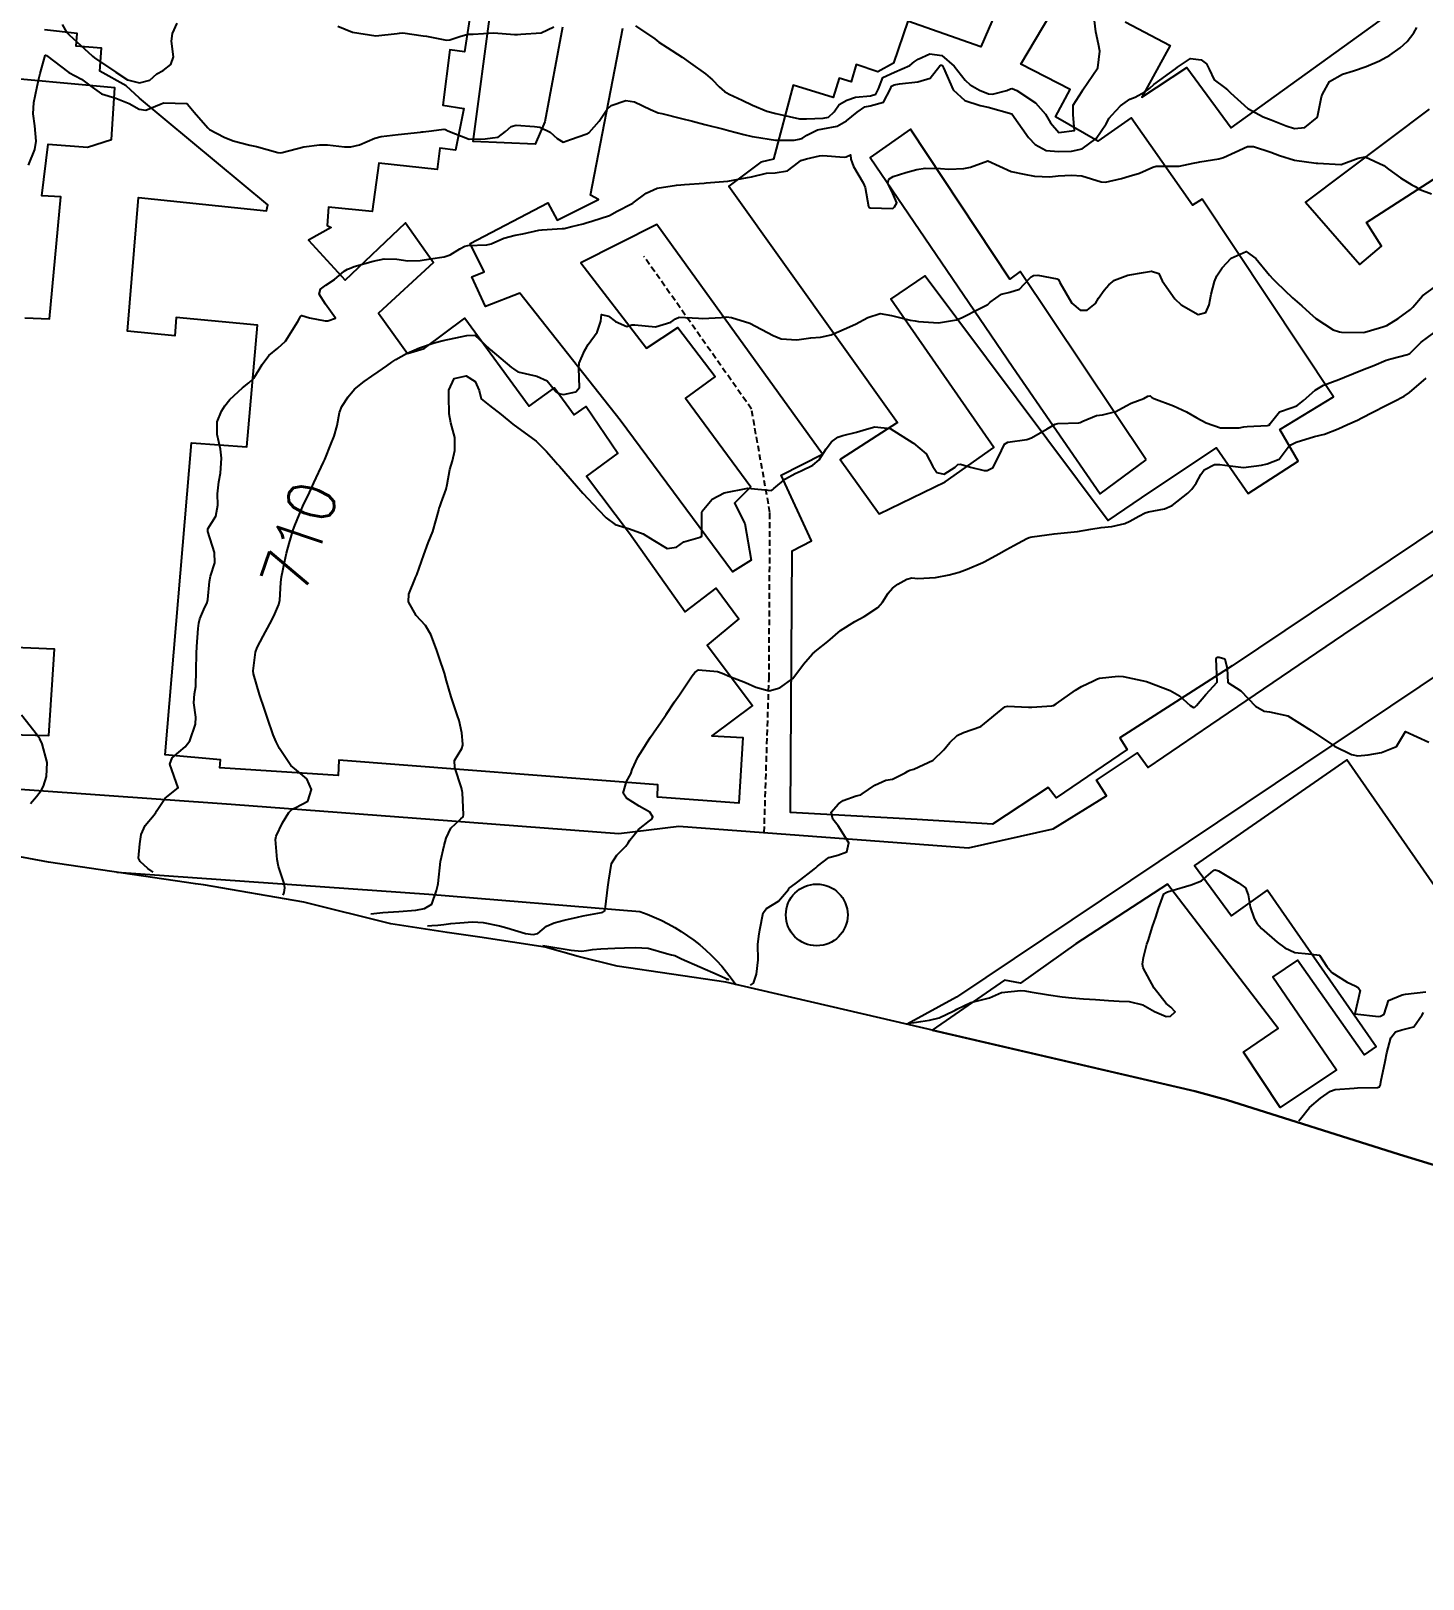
# Model space of a CAD drawing. Header units: metres. Extents: x 292545 to 299085, y 7450245 to 7463078.
# Drawn here: x 297552.9 to 297670.9, y 7451999.7 to 7452131 of the extents above; entities that cross this region are included whole.
import ezdxf
from ezdxf.enums import TextEntityAlignment as Align

# ---------------------------------------------------------------- set-up
doc = ezdxf.new("R2010")
doc.units = ezdxf.units.M
doc.linetypes.add('DASHED', pattern=[0.75, 0.5, -0.25])
for name, color, linetype in [('Area', 45, 'Continuous'), ('Cotas', 45, 'Continuous'), ('Curvas de Nivel 1m', 11, 'Continuous'), ('Curvas de Nivel 5m', 15, 'Continuous'), ('Edificações', 30, 'Continuous'), ('Vias Primárias', 230, 'Continuous'), ('Vias Secundárias', 230, 'DASHED')]:
    doc.layers.add(name, color=color, linetype=linetype)
doc.styles.add('Style-STANDARD', font='STANDARD.shx')

msp = doc.modelspace()

# ---------------------------------------------------------------- linework, layer by layer
at = {"layer": 'Area'}
msp.add_polyline3d([(297677.64, 7452033.02, 715.78), (297668.94, 7452035.69, 715.75), (297654.25, 7452040.33, 717.55), (297651.58, 7452041.05, 717.4), (297623.37, 7452047.61, 713.69), (297611.81, 7452050.31, 712.82), (297602.58, 7452051.66, 719.03), (297599.29, 7452052.49, 711.97), (297596.5, 7452053.27, 711.73), (297590.95, 7452054.12, 711.4), (297588.18, 7452054.53, 711.11), (297583.41, 7452055.25, 710.79), (297576.01, 7452057.09, 710.34), (297567.5, 7452058.57, 709.63), (297566.84, 7452058.64, 709.62), (297554.37, 7452060.49, 708.33), (297539.92, 7452063.18, 706.75), (297534.51, 7452063.53, 706.23), (297519.51, 7452066.19, 704.45), (297502.19, 7452068.24, 702.29), (297490.43, 7452069.03, 700.71), (297469.92, 7452071.92, 698.47)], dxfattribs=at)
at = {"layer": 'Curvas de Nivel 1m', "flags": 128}
for points, elevation in [([(297604.14, 7452131.45), (297605.79, 7452130.32), (297606.13, 7452130.06), (297606.83, 7452129.61), (297608.11, 7452128.77), (297608.81, 7452128.28), (297610.09, 7452127.37), (297610.69, 7452126.86), (297611.25, 7452126.25), (297611.69, 7452125.86), (297612.08, 7452125.63), (297613.18, 7452125.12), (297614.07, 7452124.71), (297615.29, 7452124.21), (297616.06, 7452124), (297616.31, 7452123.94), (297618.05, 7452123.56), (297618.66, 7452123.56), (297620.05, 7452123.61), (297620.5, 7452123.7), (297621, 7452124.14), (297621.43, 7452124.77), (297622.07, 7452125.14), (297622.81, 7452125.38), (297624.07, 7452125.5), (297624.54, 7452125.63), (297624.75, 7452126.09), (297625.12, 7452127.06), (297626.1, 7452127.5), (297627.41, 7452128.06), (297627.79, 7452128.38), (297628.11, 7452128.61), (297629.1, 7452129.06), (297630.12, 7452128.92), (297631.16, 7452128.02), (297632.09, 7452126.83), (297632.52, 7452126.43), (297633.32, 7452125.99), (297634.08, 7452125.68), (297634.41, 7452125.64), (297635.64, 7452125.96), (297635.95, 7452126.1), (297636.08, 7452126.11), (297636.48, 7452125.96), (297638.07, 7452124.91), (297638.9, 7452123.93), (297639.33, 7452123.2), (297640.04, 7452122.39), (297641.38, 7452122.55), (297641.27, 7452123.9), (297641.27, 7452124.7), (297642.01, 7452125.89), (297642.04, 7452125.93), (297642.08, 7452126), (297643.36, 7452127.87), (297643.52, 7452129.28), (297643.4, 7452129.87), (297643.19, 7452130.92), (297643.07, 7452131.88)], 707), ([(297552.66, 7452119.61), (297553.22, 7452120.94), (297553.32, 7452121.64), (297553.2, 7452122.94), (297553.07, 7452123.96), (297553.13, 7452124.94), (297553.42, 7452126.28), (297553.54, 7452126.94), (297553.65, 7452127.38), (297554.08, 7452128.93), (297554.11, 7452128.96), (297554.19, 7452128.93), (297556.09, 7452127.48), (297557.18, 7452126.9), (297558.08, 7452126.24), (297558.87, 7452125.68), (297560.07, 7452125.3), (297561.2, 7452124.85), (297562.06, 7452124.36), (297562.61, 7452124.28), (297563.93, 7452124.82), (297564.06, 7452124.88), (297564.14, 7452124.9), (297566.06, 7452124.85), (297566.15, 7452124.79), (297566.72, 7452124.12), (297567.89, 7452122.77), (297568.03, 7452122.65), (297569.26, 7452121.99), (297570.02, 7452121.67), (297571.44, 7452121.31), (297572.02, 7452121.2), (297573.83, 7452120.7), (297574.01, 7452120.67), (297574.19, 7452120.7), (297576.02, 7452121.18), (297577.34, 7452121.34), (297578.02, 7452121.33), (297579.48, 7452121.18), (297580.02, 7452121.16), (297580.75, 7452121.35), (297582.03, 7452121.9), (297582.57, 7452122.05), (297584.03, 7452122.22), (297585.91, 7452122.43), (297586.03, 7452122.44), (297586.13, 7452122.45), (297586.86, 7452122.54), (297587.9, 7452122.67), (297588.03, 7452122.64), (297588.24, 7452122.53), (297590.03, 7452121.83), (297591.39, 7452121.85), (297592.03, 7452121.93), (297592.5, 7452122), (297593.13, 7452122.47), (297593.61, 7452122.89), (297594.04, 7452123), (297595.57, 7452122.91), (297596.04, 7452122.84), (297596.92, 7452122.42), (297597.5, 7452121.89), (297598.02, 7452121.57), (297598.64, 7452121.8), (297600.03, 7452122.28), (297600.23, 7452122.39), (297601.07, 7452123.36), (297601.74, 7452124.36), (297602.07, 7452124.69), (297603.32, 7452125.1), (297604.07, 7452124.98), (297605.41, 7452124.33), (297606.06, 7452124.07), (297606.38, 7452123.99), (297608.05, 7452123.57), (297608.99, 7452123.34), (297610.04, 7452123.07), (297611.63, 7452122.66), (297612.04, 7452122.55), (297613.33, 7452122.23), (297614.03, 7452122.06), (297614.23, 7452122.02), (297616.03, 7452121.75), (297617.6, 7452121.75), (297618.03, 7452121.81), (297618.3, 7452121.9), (297618.67, 7452122.16), (297619.58, 7452122.62), (297620.04, 7452122.7), (297621.25, 7452122.93), (297622.05, 7452123.37), (297622.93, 7452124.12), (297623.6, 7452124.56), (297624.06, 7452124.64), (297625.19, 7452124.96), (297625.76, 7452126.08), (297625.86, 7452126.31), (297626.09, 7452126.42), (297626.53, 7452126.52), (297628.09, 7452126.69), (297629.14, 7452126.99), (297629.95, 7452128.03), (297630.03, 7452128.1), (297630.1, 7452128.1), (297630.18, 7452128.03), (297630.27, 7452127.86), (297631.08, 7452126.02), (297632.07, 7452125.1), (297633.37, 7452124.69), (297634.06, 7452124.53), (297636.05, 7452123.96), (297637.48, 7452121.95), (297638.03, 7452121.36), (297638.96, 7452120.87), (297640.02, 7452120.77), (297641.12, 7452120.8), (297642.02, 7452121), (297643.22, 7452121.87), (297644.05, 7452123.11), (297644.32, 7452123.59), (297644.53, 7452123.86), (297645.26, 7452124.65), (297646.07, 7452125.21), (297646.52, 7452125.39), (297647.34, 7452125.83), (297647.75, 7452126.16), (297648.09, 7452126.47), (297649.93, 7452127.79), (297650.1, 7452127.94), (297651.22, 7452128.67), (297652.11, 7452128.54), (297652.56, 7452128.21), (297652.78, 7452127.76), (297653.21, 7452126.86), (297654.09, 7452126.21), (297654.36, 7452126.02), (297654.61, 7452125.74), (297656.06, 7452124.41), (297657.38, 7452123.71), (297658.05, 7452123.45), (297659.32, 7452122.95), (297660.04, 7452122.73), (297660.91, 7452122.8), (297661.94, 7452123.65), (297661.98, 7452123.73), (297662.06, 7452124.15), (297662.33, 7452125.4), (297662.39, 7452125.65), (297663.01, 7452126.72), (297664.1, 7452127.34), (297665.04, 7452127.62), (297666.11, 7452127.98), (297667.24, 7452128.46), (297668.12, 7452128.95), (297669, 7452129.57), (297669.59, 7452130.1), (297670.14, 7452130.84), (297670.4, 7452131.3)], 708), ([(297555.52, 7452131.54), (297555.91, 7452130.91), (297556.13, 7452130.66), (297558.06, 7452128.89), (297558.11, 7452128.85), (297558.28, 7452128.71), (297560.09, 7452127.5), (297561.07, 7452126.85), (297562.08, 7452126.6), (297562.95, 7452126.83), (297563.55, 7452127.36), (297564.1, 7452127.65), (297564.74, 7452128.17), (297564.96, 7452128.8), (297564.79, 7452130.14), (297564.88, 7452130.8), (297565.29, 7452131.65)], 707), ([(297578.91, 7452131.41), (297580.14, 7452130.91), (297582.13, 7452130.6), (297583.93, 7452130.79), (297584.14, 7452130.82), (297584.41, 7452130.85), (297586.13, 7452130.6), (297586.43, 7452130.55), (297588.13, 7452130.23), (297588.41, 7452130.24), (297589.25, 7452130.52), (297589.93, 7452130.72), (297590.14, 7452130.73), (297590.37, 7452130.74), (297592.14, 7452130.85), (297593.89, 7452130.7), (297594.14, 7452130.71), (297594.42, 7452130.74), (297596.14, 7452130.84), (297597.23, 7452131.34)], 707), ([(297563.24, 7452059.63), (297562.79, 7452059.95), (297562.14, 7452060.55), (297562.01, 7452060.83), (297562.11, 7452062.04), (297562.23, 7452062.83), (297562.57, 7452063.59), (297563.34, 7452064.51), (297563.47, 7452064.69), (297563.53, 7452064.82), (297564.25, 7452065.92), (297565.37, 7452066.8), (297564.67, 7452068.81), (297564.86, 7452069.35), (297565.41, 7452069.81), (297565.95, 7452070.26), (297566.35, 7452070.79), (297566.84, 7452072.18), (297566.85, 7452072.78), (297566.68, 7452074), (297566.76, 7452074.78), (297566.85, 7452075.4), (297566.9, 7452076.78), (297566.93, 7452078.2), (297566.95, 7452078.78), (297567.06, 7452080.31), (297567.11, 7452080.77), (297567.19, 7452081.12), (297567.55, 7452081.93), (297567.82, 7452082.51), (297567.89, 7452082.77), (297568.03, 7452084.31), (297568.12, 7452084.76), (297568.47, 7452085.89), (297568.44, 7452086.76), (297567.87, 7452088.53), (297567.87, 7452088.77), (297568.55, 7452089.85), (297568.73, 7452090.76), (297568.7, 7452091.73), (297568.81, 7452092.76), (297568.95, 7452093.49), (297569.05, 7452094.76), (297568.95, 7452095.52), (297568.66, 7452096.76), (297568.66, 7452097.84), (297569.05, 7452098.76), (297569.32, 7452099.19), (297569.76, 7452099.75), (297570.82, 7452100.73), (297571.36, 7452101.14), (297571.79, 7452101.56), (297572.24, 7452102.28), (297572.48, 7452102.71), (297573.05, 7452103.46), (297573.82, 7452104.1), (297574.46, 7452104.69), (297575.52, 7452106.36), (297575.68, 7452106.67), (297575.74, 7452106.78), (297575.85, 7452106.86), (297576.51, 7452106.66), (297577.84, 7452106.4), (297578.07, 7452106.42), (297578.72, 7452106.64), (297577.86, 7452107.82), (297577.32, 7452108.66), (297577.44, 7452109.09), (297577.88, 7452109.44), (297578.61, 7452109.91), (297579.44, 7452110.63), (297579.73, 7452110.79), (297579.9, 7452110.86), (297580.28, 7452111.01), (297581.9, 7452111.48), (297582.84, 7452111.66), (297583.9, 7452111.65), (297584.84, 7452111.51), (297585.9, 7452111.53), (297586.77, 7452111.67), (297587.91, 7452111.85), (297588.43, 7452112), (297589.25, 7452112.52), (297589.68, 7452112.75), (297589.92, 7452112.81), (297591.54, 7452112.86), (297591.92, 7452112.95), (297592.99, 7452113.41), (297593.93, 7452113.67), (297594.59, 7452113.79), (297595.94, 7452114.09), (297596.24, 7452114.13), (297597.94, 7452114.23), (297598.1, 7452114.25), (297598.75, 7452114.4), (297599.7, 7452114.64), (297599.95, 7452114.72), (297600.43, 7452114.87), (297601.95, 7452115.36), (297602.6, 7452115.71), (297603.81, 7452116.34), (297603.91, 7452116.4), (297603.96, 7452116.43), (297605.06, 7452117.24), (297605.98, 7452117.67), (297607.62, 7452117.93), (297607.98, 7452117.96), (297608.29, 7452117.98), (297609.98, 7452118.1), (297610.14, 7452118.11), (297611.98, 7452118.25), (297613.65, 7452118.56), (297613.99, 7452118.64), (297615.25, 7452118.95), (297615.99, 7452118.98), (297617.05, 7452119.13), (297618.01, 7452119.88), (297618.16, 7452120.02), (297618.64, 7452120.16), (297619.75, 7452120.42), (297620.02, 7452120.45), (297621.85, 7452120.3), (297622.01, 7452120.32), (297622.37, 7452120.48), (297622.42, 7452120.12), (297622.62, 7452119.5), (297623.46, 7452118.11), (297623.61, 7452117.73), (297623.91, 7452116.1), (297623.92, 7452116.06), (297623.96, 7452116.02), (297624.06, 7452116), (297625.96, 7452115.95), (297626.12, 7452116.08), (297626.3, 7452116.41), (297625.97, 7452117.2), (297625.53, 7452118.08), (297625.63, 7452118.44), (297625.99, 7452118.65), (297627.06, 7452119), (297628, 7452119.25), (297628.7, 7452119.35), (297630, 7452119.34), (297630.73, 7452119.29), (297632, 7452119.34), (297632.55, 7452119.45), (297634.01, 7452119.98), (297636, 7452119.07), (297637.1, 7452118.85), (297637.99, 7452118.68), (297639.27, 7452118.64), (297640, 7452118.72), (297641.13, 7452118.76), (297642, 7452118.71), (297643.64, 7452118.21), (297643.99, 7452118.18), (297645.35, 7452118.49), (297646, 7452118.67), (297646.89, 7452118.94), (297648.01, 7452119.45), (297648.3, 7452119.52), (297650.01, 7452119.52), (297650.26, 7452119.54), (297651.44, 7452119.78), (297651.9, 7452119.88), (297652.01, 7452119.91), (297653.62, 7452120.16), (297654.02, 7452120.27), (297655.01, 7452120.73), (297656.03, 7452121.2), (297656.55, 7452121.2), (297658.02, 7452120.72), (297658.76, 7452120.43), (297660.02, 7452120.05), (297661.86, 7452119.8), (297662, 7452119.79), (297663.96, 7452119.67), (297664, 7452119.67), (297665.42, 7452120.2), (297666.01, 7452120.31), (297667.6, 7452119.58), (297668, 7452119.28), (297669.02, 7452118.54), (297669.99, 7452117.96), (297670.25, 7452117.82), (297670.66, 7452117.55), (297671.64, 7452117.19)], 709), ([(297581.71, 7452056.11), (297582.71, 7452056.23), (297584.08, 7452056.29), (297585.52, 7452056.42), (297586.24, 7452056.55), (297586.87, 7452056.93), (297587.27, 7452058.09), (297587.39, 7452058.54), (297587.41, 7452058.67), (297587.61, 7452060.53), (297587.92, 7452061.91), (297588.09, 7452062.52), (297588.49, 7452063.36), (297589.34, 7452064.15), (297589.52, 7452064.33), (297589.57, 7452064.51), (297589.48, 7452066.4), (297589.46, 7452066.51), (297589.38, 7452066.8), (297588.82, 7452068.52), (297588.8, 7452069.11), (297589.41, 7452070.14), (297589.51, 7452070.42), (297589.51, 7452070.51), (297589.43, 7452071.46), (297589.19, 7452072.51), (297589.05, 7452072.91), (297588.51, 7452074.52), (297588.12, 7452075.88), (297587.94, 7452076.53), (297587.51, 7452077.84), (297587.33, 7452078.35), (297587.26, 7452078.53), (297586.8, 7452079.81), (297586.33, 7452080.55), (297585.55, 7452081.41), (297584.91, 7452082.57), (297584.92, 7452083.21), (297585.46, 7452084.56), (297585.5, 7452084.65), (297585.59, 7452084.85), (297586.19, 7452086.55), (297586.57, 7452087.59), (297586.97, 7452088.54), (297587.48, 7452090.36), (297587.51, 7452090.53), (297587.55, 7452090.64), (297587.66, 7452090.96), (297588.08, 7452092.13), (297588.17, 7452092.53), (297588.41, 7452093.81), (297588.63, 7452094.52), (297588.83, 7452095.4), (297588.82, 7452096.52), (297588.49, 7452097.77), (297588.34, 7452098.52), (297588.31, 7452099.98), (297588.33, 7452100.52), (297588.78, 7452101.53), (297589.79, 7452101.75), (297590.55, 7452101.27), (297590.9, 7452100.49), (297591.06, 7452099.79), (297591.76, 7452099.22), (297592.76, 7452098.47), (297593.74, 7452097.63), (297595.41, 7452096.44), (297595.72, 7452096.2), (297596.61, 7452095.32), (297597.39, 7452094.41), (297597.54, 7452094.25), (297597.7, 7452094.07), (297599.14, 7452092.4), (297599.67, 7452091.79), (297601, 7452090.38), (297601.65, 7452089.69), (297602.43, 7452089.14), (297603.64, 7452088.76), (297604.81, 7452088.33), (297605.63, 7452087.84), (297606.82, 7452087.1), (297607.62, 7452087.2), (297608.24, 7452087.67), (297609.63, 7452088.07), (297609.76, 7452088.14), (297609.77, 7452088.27), (297609.77, 7452090.15), (297609.81, 7452090.27), (297610.66, 7452091.27), (297611.67, 7452091.81), (297613.67, 7452092.22), (297615.67, 7452092.02), (297615.78, 7452092.09), (297615.87, 7452092.2), (297616.86, 7452093.01), (297617.69, 7452093.46), (297618.19, 7452093.68), (297619.17, 7452094.16), (297619.71, 7452094.62), (297620.31, 7452095.55), (297620.77, 7452096.14), (297621.31, 7452096.55), (297621.73, 7452096.68), (297622.88, 7452096.97), (297623.74, 7452097.22), (297624.43, 7452097.41), (297625.74, 7452097.29), (297627.66, 7452096.06), (297627.72, 7452096.02), (297628.79, 7452095.12), (297629.35, 7452094.04), (297629.7, 7452093.55), (297630.33, 7452093.39), (297631.25, 7452094.01), (297631.49, 7452094.23), (297631.71, 7452094.25), (297632.54, 7452094), (297633.7, 7452093.7), (297633.97, 7452093.72), (297634.49, 7452093.98), (297635.17, 7452095.42), (297635.44, 7452095.96), (297635.72, 7452096.11), (297637.33, 7452096.34), (297637.73, 7452096.48), (297639.06, 7452097.24), (297639.74, 7452097.64), (297639.96, 7452097.69), (297641.74, 7452097.76), (297641.85, 7452097.78), (297642.08, 7452097.89), (297643.25, 7452098.38), (297643.75, 7452098.45), (297644.88, 7452098.73), (297645.76, 7452099.2), (297646.18, 7452099.42), (297647.25, 7452099.83), (297647.59, 7452100.01), (297647.78, 7452100.06), (297647.9, 7452099.94), (297648.11, 7452099.81), (297649.76, 7452099.19), (297650.86, 7452098.68), (297651.75, 7452098.19), (297652.53, 7452097.76), (297653.74, 7452097.34), (297655.34, 7452097.33), (297655.74, 7452097.42), (297656.01, 7452097.45), (297657.74, 7452097.52), (297657.87, 7452097.57), (297657.97, 7452097.7), (297658.77, 7452098.68), (297659.76, 7452099.03), (297660.24, 7452099.2), (297660.8, 7452099.66), (297661.78, 7452100.53), (297662.49, 7452100.94), (297663.79, 7452101.43), (297664.28, 7452101.62), (297665.8, 7452102.24), (297666.76, 7452102.63), (297667.81, 7452103.06), (297668.19, 7452103.19), (297669.61, 7452103.56), (297669.76, 7452103.62), (297669.81, 7452103.65), (297670.77, 7452104.6), (297671.84, 7452105.4)], 711), ([(297586.52, 7452055.08), (297586.89, 7452055.12), (297587.38, 7452055.15), (297587.9, 7452055.19), (297588.49, 7452055.27), (297589.24, 7452055.33), (297590.32, 7452055.42), (297591.24, 7452055.37), (297592.62, 7452055.08), (297593.23, 7452054.91), (297594.82, 7452054.44), (297595.47, 7452054.36), (297595.87, 7452054.43), (297596.6, 7452055.06), (297597.24, 7452055.34), (297598.09, 7452055.56), (297599.24, 7452055.83), (297599.71, 7452055.92), (297601.25, 7452056.21), (297601.38, 7452056.24), (297601.55, 7452056.37), (297601.6, 7452056.71), (297601.8, 7452058.36), (297601.89, 7452058.97), (297602.1, 7452060.36), (297602.56, 7452061.09), (297603.32, 7452061.84), (297603.53, 7452062.13), (297603.66, 7452062.34), (297604.41, 7452063.25), (297605.34, 7452064), (297605.53, 7452064.13), (297605.63, 7452064.32), (297605.35, 7452064.73), (297604.45, 7452065.24), (297603.37, 7452065.92), (297603.11, 7452066.34), (297603.38, 7452067.32), (297603.75, 7452067.98), (297603.85, 7452068.34), (297604.34, 7452069.39), (297604.93, 7452070.32), (297605.12, 7452070.62), (297605.42, 7452071.08), (297605.93, 7452071.82), (297606.26, 7452072.31), (297606.74, 7452073.01), (297607.46, 7452074.09), (297607.6, 7452074.3), (297607.87, 7452074.69), (297608.94, 7452076.28), (297609.17, 7452076.59), (297609.49, 7452076.79), (297611.09, 7452076.65), (297611.49, 7452076.53), (297612.14, 7452076.24), (297613.12, 7452075.87), (297613.48, 7452075.73), (297614.34, 7452075.34), (297615.47, 7452075.02), (297616.39, 7452075.27), (297617.48, 7452076.08), (297617.58, 7452076.18), (297618.4, 7452077.27), (297619.16, 7452078.16), (297619.52, 7452078.47), (297620.46, 7452079.21), (297621.53, 7452080.13), (297622.75, 7452080.91), (297623.55, 7452081.33), (297624.71, 7452082.09), (297625.1, 7452082.54), (297625.57, 7452083.3), (297625.94, 7452083.72), (297626.4, 7452084.07), (297627.15, 7452084.5), (297627.59, 7452084.6), (297628.1, 7452084.56), (297629.59, 7452084.65), (297630.75, 7452084.85), (297631.59, 7452085.09), (297632.26, 7452085.34), (297633.6, 7452085.91), (297633.76, 7452085.99), (297634.95, 7452086.64), (297635.62, 7452087.01), (297636.23, 7452087.35), (297637.33, 7452087.94), (297637.54, 7452088.04), (297637.63, 7452088.06), (297637.78, 7452088.08), (297639.64, 7452088.33), (297641.05, 7452088.48), (297641.64, 7452088.55), (297642.76, 7452088.75), (297643.64, 7452088.87), (297644.54, 7452088.95), (297645.64, 7452089.23), (297646.07, 7452089.41), (297646.83, 7452089.83), (297647.37, 7452090.11), (297647.66, 7452090.2), (297649, 7452090.47), (297649.66, 7452090.75), (297650.99, 7452091.78), (297651.32, 7452092.14), (297651.69, 7452092.65), (297652.09, 7452093.38), (297652.38, 7452093.76), (297653.25, 7452094.21), (297653.71, 7452094.23), (297654.13, 7452094.17), (297655.71, 7452093.96), (297657.24, 7452094.17), (297657.71, 7452094.29), (297658.73, 7452094.68), (297659.5, 7452095.68), (297659.61, 7452095.8), (297659.72, 7452095.88), (297660.16, 7452096.11), (297661.73, 7452096.59), (297662.58, 7452096.8), (297663.74, 7452097.25), (297664.51, 7452097.62), (297665.36, 7452097.99), (297665.75, 7452098.18), (297666.68, 7452098.67), (297667.77, 7452099.23), (297668, 7452099.34), (297668.44, 7452099.57), (297669.33, 7452100.02), (297669.78, 7452100.33), (297671.19, 7452101.54)], 712), ([(297613.89, 7452050.04), (297614.16, 7452050.22), (297614.42, 7452050.98), (297614.56, 7452052.21), (297614.51, 7452053.51), (297614.6, 7452054.21), (297614.7, 7452054.74), (297614.98, 7452056.2), (297615.26, 7452056.55), (297616.27, 7452057.18), (297617.12, 7452058.18), (297617.19, 7452058.27), (297617.27, 7452058.33), (297617.92, 7452058.81), (297619.29, 7452059.9), (297619.43, 7452060.01), (297619.57, 7452060.15), (297620.55, 7452060.89), (297621.31, 7452061.09), (297622.07, 7452061.36), (297622.24, 7452062.12), (297621.34, 7452063.56), (297620.89, 7452064.13), (297620.75, 7452064.74), (297621.36, 7452065.44), (297621.77, 7452065.71), (297622.87, 7452066.11), (297623.26, 7452066.21), (297623.37, 7452066.27), (297624.44, 7452067.03), (297625.38, 7452067.43), (297625.93, 7452067.53), (297627.01, 7452068.06), (297627.24, 7452068.21), (297627.4, 7452068.29), (297627.74, 7452068.39), (297629.4, 7452069.15), (297630.28, 7452070.02), (297630.8, 7452070.64), (297631.43, 7452071.22), (297631.95, 7452071.49), (297633.44, 7452071.99), (297635.46, 7452073.66), (297635.69, 7452073.73), (297637.46, 7452073.64), (297637.76, 7452073.64), (297639.46, 7452073.75), (297639.6, 7452073.78), (297639.82, 7452073.91), (297641.47, 7452075.09), (297641.98, 7452075.39), (297642.98, 7452075.88), (297643.32, 7452076.04), (297643.49, 7452076.09), (297645.07, 7452076.27), (297645.49, 7452076.24), (297647.48, 7452075.82), (297649.48, 7452075.05), (297650.28, 7452074.6), (297651.18, 7452073.77), (297651.46, 7452073.6), (297651.59, 7452073.64), (297651.71, 7452073.77), (297652.51, 7452074.72), (297653.48, 7452075.75), (297653.39, 7452077.75), (297653.43, 7452077.84), (297653.51, 7452077.88), (297653.64, 7452077.88), (297654.13, 7452077.74), (297654.33, 7452076.91), (297654.37, 7452075.74), (297655.48, 7452075.03), (297656.11, 7452074.36), (297656.73, 7452073.71), (297657.46, 7452073.31), (297657.92, 7452073.23), (297659.45, 7452072.89), (297661.43, 7452071.65), (297663.42, 7452070.32), (297664.85, 7452069.62), (297665.41, 7452069.52), (297666.28, 7452069.6), (297667.42, 7452069.8), (297668.68, 7452070.31), (297669.43, 7452071.56), (297671.42, 7452070.67)], 713), ([(297552.84, 7452065.46), (297553.36, 7452066.05), (297553.75, 7452066.56), (297553.95, 7452066.93), (297554.19, 7452067.74), (297554.25, 7452068.93), (297553.82, 7452070.53), (297553.63, 7452070.94), (297553.55, 7452071.07), (297553.43, 7452071.22), (297552.09, 7452072.95)], 708), ([(297627.31, 7452046.82), (297627.78, 7452046.89), (297628.34, 7452046.98), (297629.07, 7452047.07), (297629.9, 7452047.27), (297631.15, 7452047.88), (297631.24, 7452047.92), (297631.39, 7452048.01), (297632.57, 7452048.58), (297633.16, 7452048.72), (297634.16, 7452048.98), (297635.17, 7452049.42), (297636.82, 7452049.6), (297637.17, 7452049.56), (297637.61, 7452049.49), (297639.17, 7452049.22), (297640.33, 7452049.07), (297641.16, 7452048.98), (297642.14, 7452048.9), (297643.16, 7452048.84), (297644.27, 7452048.75), (297645.16, 7452048.7), (297646, 7452048.67), (297647.16, 7452048.39), (297648.15, 7452047.81), (297649.15, 7452047.38), (297649.52, 7452047.42), (297649.91, 7452047.79), (297649.55, 7452048.19), (297649.16, 7452048.5), (297648.12, 7452049.81), (297647.2, 7452051.52), (297647.14, 7452051.82), (297647.21, 7452052.41), (297647.52, 7452053.52), (297647.61, 7452053.82), (297648, 7452055.04), (297648.26, 7452055.81), (297648.5, 7452056.56), (297648.94, 7452057.8), (297649.15, 7452057.92), (297649.27, 7452057.96), (297649.53, 7452058.05), (297651.28, 7452058.57), (297652.14, 7452058.91), (297653.13, 7452059.75), (297653.22, 7452059.82), (297653.29, 7452059.83), (297653.58, 7452059.75), (297655.28, 7452058.74), (297655.86, 7452058.3), (297656.09, 7452057.72), (297656.27, 7452056.7), (297656.62, 7452055.71), (297656.83, 7452055.3), (297657.23, 7452054.85), (297658.55, 7452053.69), (297659.22, 7452053.21), (297660.07, 7452052.81), (297661.21, 7452052.7), (297662.15, 7452052.59), (297662.77, 7452051.64), (297663.2, 7452051.13), (297664.5, 7452050.3), (297665.18, 7452050), (297665.43, 7452049.86), (297665.6, 7452049.6), (297665.15, 7452047.61), (297667.15, 7452047.38), (297667.32, 7452047.41), (297667.64, 7452047.58), (297667.99, 7452048.74), (297669.17, 7452049.22), (297669.45, 7452049.28), (297671.17, 7452049.48)], 714), ([(297596.28, 7452053.42), (297598.69, 7452053.03), (297599.56, 7452052.94), (297600, 7452052.99), (297600.51, 7452053.08), (297601.21, 7452053.12), (297602.38, 7452053.19), (297603.21, 7452053.21), (297604.14, 7452053.26), (297605.21, 7452053.2), (297606.77, 7452052.74), (297607.21, 7452052.63), (297607.48, 7452052.57), (297608.04, 7452052.29), (297611.15, 7452050.93), (297612.03, 7452050.53), (297611.83, 7452050.52)], 713)]:
    msp.add_lwpolyline(points, dxfattribs=dict(at, elevation=elevation))
at = {"layer": 'Curvas de Nivel 5m', "flags": 128}
for points, elevation in [([(297574.26, 7452057.69), (297574.35, 7452057.92), (297574.41, 7452058.31), (297574.34, 7452058.69), (297573.86, 7452060.13), (297573.75, 7452060.7), (297573.61, 7452062.41), (297573.67, 7452062.7), (297574.22, 7452063.81), (297574.74, 7452064.69), (297575.04, 7452064.99), (297575.35, 7452065.12), (297576.37, 7452065.66), (297576.67, 7452066.66), (297576.28, 7452067.57), (297575.39, 7452068.3), (297574.91, 7452068.68), (297573.96, 7452070.14), (297573.67, 7452070.7), (297573.42, 7452071.28), (297572.95, 7452072.7), (297572.7, 7452073.46), (297572.27, 7452074.71), (297571.76, 7452076.45), (297571.73, 7452076.72), (297571.92, 7452078.3), (297572.06, 7452078.71), (297572.56, 7452079.67), (297573.15, 7452080.7), (297573.28, 7452080.96), (297573.55, 7452081.56), (297573.91, 7452082.35), (297573.98, 7452082.7), (297574.06, 7452084.21), (297574.12, 7452084.69), (297574.38, 7452085.92), (297574.56, 7452086.69), (297574.78, 7452087.53), (297575.13, 7452088.69), (297575.26, 7452089.06), (297575.65, 7452090.01), (297575.95, 7452090.68), (297576.5, 7452091.84), (297576.88, 7452092.66), (297577.7, 7452094.43), (297577.77, 7452094.58), (297577.8, 7452094.65), (297578.35, 7452096.01), (297578.6, 7452096.64), (297578.84, 7452097.54), (297579.04, 7452098.64), (297579.25, 7452099.14), (297579.77, 7452099.96), (297580.32, 7452100.62), (297581.13, 7452101.26), (297581.79, 7452101.72), (297582.32, 7452102.07), (297583.05, 7452102.59), (297583.49, 7452102.9), (297583.81, 7452103.12), (297584.74, 7452103.65), (297585.82, 7452104.11), (297587.06, 7452104.54), (297587.83, 7452104.75), (297589.3, 7452105.04), (297589.83, 7452105.17), (297590.52, 7452105.19), (297591.28, 7452104.49), (297591.82, 7452103.98), (297593.64, 7452102.46), (297593.79, 7452102.33), (297594.16, 7452102.08), (297595.79, 7452101.72), (297596.66, 7452101.31), (297597.39, 7452100.42), (297597.63, 7452100.27), (297597.77, 7452100.21), (297598.03, 7452100.15), (297599.08, 7452100.4), (297599.41, 7452100.76), (297599.35, 7452102.39), (297599.38, 7452102.81), (297599.81, 7452103.86), (297600.01, 7452104.2), (297600.13, 7452104.39), (297600.91, 7452105.45), (297601.2, 7452106.37), (297601.26, 7452106.96), (297601.85, 7452106.81), (297602.46, 7452106.35), (297603.41, 7452105.92), (297603.84, 7452106.06), (297604.1, 7452106.08), (297605.84, 7452105.89), (297607.13, 7452106.3), (297607.55, 7452106.59), (297607.85, 7452106.71), (297609.49, 7452106.64), (297609.85, 7452106.61), (297611.42, 7452106.69), (297611.85, 7452106.74), (297612.29, 7452106.69), (297613.84, 7452106.22), (297615.83, 7452105.17), (297616.5, 7452104.87), (297617.83, 7452104.8), (297619.01, 7452104.97), (297619.83, 7452105.03), (297620.75, 7452105.22), (297621.84, 7452105.7), (297622.8, 7452106.12), (297623.85, 7452106.68), (297624.9, 7452107.04), (297625.85, 7452106.87), (297627.44, 7452106.47), (297627.85, 7452106.41), (297628.15, 7452106.36), (297629.85, 7452106.25), (297631.37, 7452106.49), (297631.85, 7452106.68), (297633.3, 7452107.43), (297633.86, 7452107.7), (297634.03, 7452107.81), (297634.22, 7452107.98), (297635.17, 7452108.67), (297635.88, 7452108.85), (297636.72, 7452109.11), (297637.51, 7452109.94), (297637.7, 7452110.14), (297637.9, 7452110.25), (297638.25, 7452110.29), (297639.89, 7452109.98), (297640.02, 7452109.91), (297640.14, 7452109.65), (297641.15, 7452107.9), (297641.86, 7452107.32), (297642.44, 7452107.31), (297643.15, 7452107.88), (297643.4, 7452108.34), (297643.88, 7452109.01), (297644.29, 7452109.46), (297644.76, 7452109.86), (297645.9, 7452110.28), (297647.23, 7452110.5), (297647.9, 7452110.62), (297648.53, 7452110.44), (297648.8, 7452109.81), (297649.87, 7452108.28), (297650.42, 7452107.78), (297651.85, 7452106.94), (297652.5, 7452107.12), (297652.8, 7452107.76), (297652.96, 7452108.68), (297653.24, 7452109.76), (297653.43, 7452110.22), (297653.9, 7452110.91), (297654.66, 7452111.74), (297655.92, 7452112.28), (297656.74, 7452111.71), (297657.9, 7452110.28), (297658.18, 7452109.98), (297658.46, 7452109.69), (297659.87, 7452108.36), (297660.65, 7452107.67), (297661.29, 7452107.09), (297661.85, 7452106.61), (297663.31, 7452105.64), (297663.84, 7452105.47), (297664.02, 7452105.45), (297665.84, 7452105.43), (297665.99, 7452105.45), (297666.47, 7452105.59), (297667.53, 7452105.89), (297667.85, 7452106.02), (297668.81, 7452106.61), (297669.86, 7452107.36), (297670.06, 7452107.56), (297670.89, 7452108.53), (297671.89, 7452109.28)], 710), ([(297660.39, 7452038.54), (297660.66, 7452038.85), (297661.18, 7452039.53), (297661.29, 7452039.66), (297662.23, 7452040.47), (297663.07, 7452041.07), (297663.49, 7452041.21), (297665.08, 7452041.32), (297665.36, 7452041.33), (297667.08, 7452041.38), (297667.24, 7452041.43), (297667.31, 7452041.59), (297667.35, 7452041.85), (297667.71, 7452043.58), (297667.85, 7452044.32), (297668.19, 7452045.57), (297668.6, 7452046.1), (297669.13, 7452046.25), (297670.16, 7452046.53), (297670.86, 7452047.54), (297670.98, 7452047.72)], 715)]:
    msp.add_lwpolyline(points, dxfattribs=dict(at, elevation=elevation))
at = {"layer": 'Edificações'}
for points in [[(297640.01, 7452144.87), (297633.42, 7452129.66), (297627.24, 7452131.84), (297626.03, 7452128.27), (297624.71, 7452127.54), (297622.85, 7452128.16), (297622.43, 7452126.7), (297621.42, 7452127), (297620.9, 7452125.35), (297617.51, 7452126.39), (297615.84, 7452120.12), (297614.78, 7452119.87), (297612.07, 7452117.84), (297626.37, 7452097.78), (297621.5, 7452094.65), (297624.81, 7452090.03), (297630.41, 7452092.76), (297634.52, 7452095.66), (297625.81, 7452108.26), (297628.72, 7452110.22), (297644.22, 7452089.48), (297647.77, 7452091.88), (297653.41, 7452095.63), (297656.11, 7452091.76), (297660.33, 7452094.5), (297658.78, 7452097.2), (297663.33, 7452099.95), (297652.2, 7452116.72), (297651.39, 7452116.22), (297646.18, 7452123.63), (297643.36, 7452121.66), (297639.76, 7452123.71), (297641, 7452126.03), (297636.82, 7452128.19), (297641.72, 7452136.43)], [(297645.68, 7452131.79), (297649.49, 7452129.78), (297647.07, 7452125.38), (297650.91, 7452127.89), (297654.66, 7452122.79), (297672.98, 7452136.02)], [(297590.44, 7452134.39), (297589.66, 7452129.24), (297588.39, 7452129.39), (297587.82, 7452124.72), (297589.6, 7452124.41), (297588.88, 7452120.88), (297587.56, 7452121.07), (297587.33, 7452119.24), (297582.39, 7452119.8), (297581.82, 7452115.69), (297578.12, 7452116.04), (297578.01, 7452114.5), (297578.34, 7452114.34), (297576.41, 7452113.24), (297579.52, 7452109.85), (297584.64, 7452114.73), (297587.01, 7452111.35), (297582.36, 7452107.06), (297584.8, 7452103.63), (297586.22, 7452104.05), (297589.67, 7452106.63), (297595.13, 7452099.18), (297597.27, 7452100.73), (297598.94, 7452098.44), (297599.96, 7452099.14), (297602.64, 7452095.17), (297599.99, 7452093.22), (297603.64, 7452088.41), (297608.35, 7452081.73), (297611, 7452083.73), (297612.91, 7452081.14), (297610.23, 7452078.9), (297614.08, 7452073.79), (297610.62, 7452071.19), (297613.25, 7452071.07), (297612.91, 7452065.48), (297606.02, 7452066.01), (297606.05, 7452067.05), (297579, 7452069.15), (297578.94, 7452067.84), (297568.91, 7452068.48), (297568.95, 7452069.16), (297564.25, 7452069.58), (297564.25, 7452069.58), (297566.5, 7452096.05), (297571.19, 7452095.71), (297572.09, 7452106.05), (297565.2, 7452106.68), (297565.07, 7452105.14), (297561.07, 7452105.53), (297562, 7452116.87), (297572.86, 7452115.73), (297572.97, 7452116.25), (297562.09, 7452125.29), (297560.95, 7452126.36), (297558.72, 7452127.6), (297558.87, 7452129.55), (297556.72, 7452129.71), (297556.79, 7452130.78), (297554.03, 7452131.09)], [(297597.95, 7452131.31), (297596.47, 7452123.28), (297595.65, 7452121.41), (297590.37, 7452121.62), (297591.88, 7452132.89)], [(297679.31, 7452093.63), (297654.74, 7452077.15), (297645.21, 7452071.02), (297645.84, 7452070.05), (297639.81, 7452065.93), (297639.15, 7452066.82), (297634.41, 7452063.71), (297628.02, 7452064.1), (297617.29, 7452064.71), (297617.42, 7452086.9), (297619.06, 7452087.75), (297616.49, 7452093.32), (297620.01, 7452095.11), (297605.96, 7452114.58), (297599.52, 7452111.32), (297605.08, 7452104.09), (297607.73, 7452105.84), (297610.91, 7452101.69), (297608.39, 7452099.85), (297613.92, 7452092.32), (297612.54, 7452090.94), (297613.42, 7452089.23), (297613.95, 7452086.11), (297612.37, 7452085.11), (297602.86, 7452097.99), (297594.34, 7452108.75), (297591.42, 7452107.63), (297590.26, 7452110.15), (297591.32, 7452110.57), (297590.14, 7452112.98), (297596.71, 7452116.43), (297597.5, 7452114.96), (297601, 7452116.71), (297600.33, 7452117.06), (297603.08, 7452131.23)], [(297552.35, 7452106.67), (297554.45, 7452106.57), (297555.41, 7452116.93), (297553.81, 7452117.02), (297554.35, 7452121.41), (297557.67, 7452121.13), (297559.71, 7452121.79), (297559.99, 7452126.19), (297548.87, 7452127.2)], [(297671.45, 7452124.38), (297660.95, 7452116.48), (297665.57, 7452111.19), (297667.41, 7452112.75), (297666.14, 7452114.75), (297672.19, 7452118.66)], [(297544.22, 7452071.5), (297554.4, 7452071.24), (297554.88, 7452078.57), (297550.16, 7452078.76)]]:
    msp.add_lwpolyline(points, dxfattribs=at)
msp.add_lwpolyline([(297647.45, 7452094.63), (297636.76, 7452110.6), (297635.88, 7452109.95), (297627.48, 7452122.66), (297624.05, 7452120.27), (297636.15, 7452102.49), (297643.55, 7452091.73)], close=True, dxfattribs=at)
at = {"layer": 'Edificações', "elevation": 716.35}
msp.add_lwpolyline([(297676.06, 7452052.47), (297664.46, 7452069.18), (297651.55, 7452060.2), (297654.68, 7452055.93), (297657.73, 7452058.12), (297666.95, 7452044.84), (297665.94, 7452044.14), (297660.29, 7452052.17), (297658.19, 7452050.77), (297663.6, 7452042.87), (297658.81, 7452039.68), (297655.71, 7452044.38), (297658.64, 7452046.37), (297649.26, 7452058.61), (297641.48, 7452053.55), (297636.8, 7452050.23), (297635.45, 7452050.47), (297629.29, 7452046.24), (297651.58, 7452041.05), (297654.25, 7452040.33), (297668.94, 7452035.69), (297677.64, 7452033.02)], dxfattribs=at)
at = {"layer": 'Vias Primárias'}
msp.add_lwpolyline([(297748.73, 7451999.67), (297755.29, 7452004.02), (297765.37, 7452010.93), (297764.48, 7452012.23), (297767.36, 7452014.41, 0.411257), (297767.77, 7452017.3), (297766.2, 7452019.73), (297767.74, 7452020.69), (297762.14, 7452028.91), (297756.81, 7452036.76), (297751.21, 7452044.8), (297745.27, 7452053.61), (297738.17, 7452064.04), (297733.95, 7452070.41), (297728.88, 7452077.87), (297723.25, 7452086.13), (297718.47, 7452093.2), (297713.57, 7452098.37), (297712.95, 7452097.97), (297711.89, 7452099.59, 0.415225), (297707.45, 7452100.07), (297631.36, 7452049.02), (297627.18, 7452046.73)], format="xyb", dxfattribs=at)
at = {"layer": 'Vias Primárias', "elevation": 697.04}
msp.add_lwpolyline([(297456.08, 7452073.75), (297475.7, 7452072.25), (297494.69, 7452070.88), (297512.08, 7452069.63), (297532.82, 7452068.07), (297552.77, 7452066.61), (297569.87, 7452065.4), (297590.07, 7452063.89), (297602.72, 7452062.92), (297607.81, 7452063.54), (297632.38, 7452061.71), (297639.57, 7452063.31), (297644.08, 7452066.1), (297643.24, 7452067.44), (297646.71, 7452069.77), (297647.63, 7452068.53), (297652.94, 7452072.14), (297664.21, 7452079.8), (297671.63, 7452084.75), (297679.22, 7452089.81), (297679.99, 7452090.3), (297687.98, 7452095.53)], dxfattribs=at)
at = {"layer": 'Vias Primárias', "elevation": 708.93}
msp.add_lwpolyline([(297560.17, 7452059.63), (297586.62, 7452057.77), (297604.51, 7452056.29, -0.164216), (297612.65, 7452050.11, 2.638936)], format="xyb", dxfattribs=at)
at = {"layer": 'Vias Primárias'}
msp.add_circle((297619.52, 7452056.01), 2.62, dxfattribs=at)
at = {"layer": 'Vias Secundárias', "elevation": 697.04}
msp.add_lwpolyline([(297615.06, 7452063), (297615.47, 7452076.08), (297615.55, 7452090.16), (297613.98, 7452098.93), (297604.86, 7452111.88)], dxfattribs=at)

# ---------------------------------------------------------------- texts
at = {"layer": 'Cotas', "style": 'Style-STANDARD'}
msp.add_text('710', height=4, rotation=71.2514, dxfattribs=at).set_placement((297575.65, 7452088.12, 710), align=Align.MIDDLE_CENTER)

doc.saveas('drawing.dxf')
